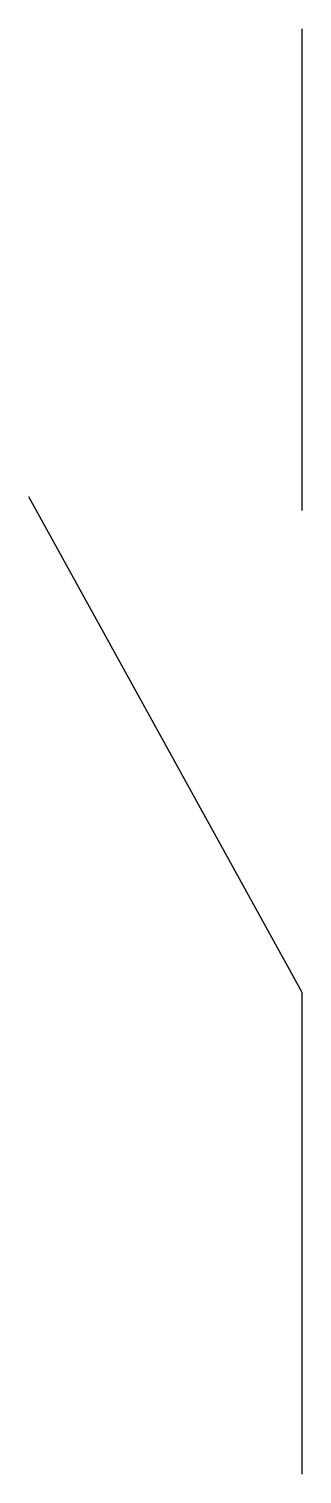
# Model space of a CAD drawing. Header units: millimetres. Extents: x 4.7 to 7.5, y 0 to 15.
import ezdxf

# ---------------------------------------------------------------- set-up
doc = ezdxf.new("R2010")
doc.units = ezdxf.units.MM
doc.layers.get('0').update_dxf_attribs({"lineweight": 25, "true_color": 0xffffff})

msp = doc.modelspace()

# ---------------------------------------------------------------- linework, layer by layer
for p, q in [((7.5, 10), (7.5, 15)), ((7.5, 5), (4.662, 10.144)), ((7.5, 0), (7.5, 5))]:
    msp.add_line(p, q)

doc.saveas('drawing.dxf')
